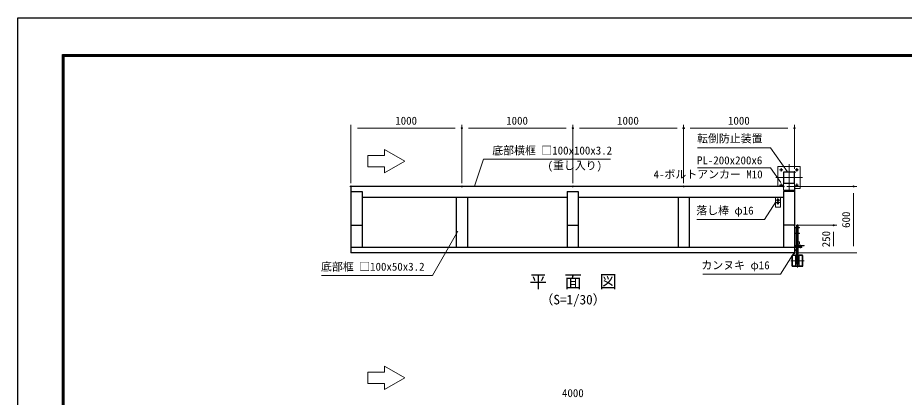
# Model space of a CAD drawing. Units: millimetres, scale not verified. Extents: x -6300 to 6300, y -4455 to 4455.
# Drawn here: x -6300 to 1694, y 1034 to 4455 of the extents above; entities that cross this region are included whole.
import ezdxf
from ezdxf.enums import TextEntityAlignment as Align

# ---------------------------------------------------------------- set-up
doc = ezdxf.new("R2010")
doc.units = ezdxf.units.MM
doc.header["$LTSCALE"] = 20
doc.header["$PDMODE"] = 32
doc.header["$PDSIZE"] = 10
doc.linetypes.add('USER1', pattern=[50.8, 31.75, -6.35, 6.35, -6.35])
for name, color, linetype, lineweight in [('0-0_D-TTL-TXT', 7, 'Continuous', 25), ('0-1_D-STR1', 1, 'Continuous', 25), ('0-3_D-BMK', 2, 'USER1', 13), ('0-5_D-STR3', 3, 'Continuous', 13), ('0-8_D-STR-DIM', 7, 'Continuous', 13), ('0-B_D-STR-TXT', 7, 'Continuous', 13), ('0-C_D-TTL', 7, 'Continuous', 25)]:
    doc.layers.add(name, color=color, linetype=linetype, lineweight=lineweight)
doc.layers.add('0-A_Defpoints', color=8, linetype='Continuous')
doc.styles.add('ＭＳ ゴシック', font='')
doc.styles.get('ＭＳ ゴシック').set_extended_font_data('MS Gothic')

msp = doc.modelspace()

# ---------------------------------------------------------------- linework, layer by layer
at = {"layer": '0-1_D-STR1'}
for p, q in [((604.48, 2934.5), (-3295.52, 2934.5)), ((-3295.52, 2934.5), (-3295.52, 2334.5)), ((-3295.52, 2888.67), (-3195.52, 2888.67)), ((-3195.52, 2888.67), (-3195.52, 2384.5)), ((-1345.52, 2888.67), (-1345.52, 2384.5)), ((-1345.52, 2888.67), (-1245.52, 2888.67)), ((-1245.52, 2888.67), (-1245.52, 2384.5)), ((604.48, 2888.67), (604.48, 2384.5)), ((704.48, 2888.67), (604.48, 2888.67)), ((704.48, 2934.5), (704.48, 2334.5)), ((-1345.52, 2834.5), (-3195.52, 2834.5)), ((-2345.52, 2834.5), (-2345.52, 2384.5)), ((-2245.52, 2834.5), (-2245.52, 2384.5)), ((604.48, 2834.5), (-1245.52, 2834.5)), ((-345.52, 2834.5), (-345.52, 2384.5)), ((-245.52, 2834.5), (-245.52, 2384.5)), ((-3295.52, 2584.5), (-3195.52, 2584.5)), ((-1345.52, 2584.5), (-1245.52, 2584.5)), ((704.48, 2584.5), (604.48, 2584.5)), ((704.48, 2384.5), (-3295.52, 2384.5)), ((704.48, 2334.5), (-3295.52, 2334.5)), ((679.48, 2308.1), (679.48, 2220.9)), ((682.68, 2308.1), (682.68, 2220.9)), ((712.48, 2314.5), (685.88, 2314.5)), ((712.48, 2311.3), (685.88, 2311.3)), ((773.08, 2314.5), (746.48, 2314.5)), ((773.08, 2311.3), (746.48, 2311.3)), ((776.28, 2220.9), (776.28, 2308.1)), ((779.48, 2220.9), (779.48, 2308.1)), ((685.88, 2217.7), (773.08, 2217.7)), ((685.88, 2214.5), (773.08, 2214.5))]:
    msp.add_line(p, q, dxfattribs=at)
msp.add_lwpolyline([(604.48, 3064.5), (604.48, 2964.5), (704.48, 2964.5), (704.48, 3064.5)], close=True, dxfattribs=at)
for centre, radius, start, end in [((685.88, 2308.1), 6.4, 90, 180), ((685.88, 2308.1), 3.2, 90, 180), ((773.08, 2308.1), 6.4, 0, 90), ((773.08, 2308.1), 3.2, 0, 90), ((685.88, 2220.9), 6.4, 180, 270), ((685.88, 2220.9), 3.2, 180, 270), ((773.08, 2220.9), 3.2, 270, 0), ((773.08, 2220.9), 6.4, 270, 0)]:
    msp.add_arc(centre, radius, start, end, dxfattribs=at)
at = {"layer": '0-3_D-BMK'}
for p, q in [((654.48, 3134.5), (654.48, 2894.5)), ((569.48, 3084.5), (599.48, 3084.5)), ((584.48, 3069.5), (584.48, 3099.5)), ((739.48, 3084.5), (709.48, 3084.5)), ((724.48, 3069.5), (724.48, 3099.5)), ((774.48, 3014.5), (534.48, 3014.5)), ((584.48, 2959.5), (584.48, 2929.5)), ((724.48, 2959.5), (724.48, 2929.5)), ((569.48, 2944.5), (599.48, 2944.5)), ((739.48, 2944.5), (709.48, 2944.5)), ((572.2, 2809.5), (536.76, 2809.5)), ((541.63, 2809.5), (567.33, 2809.5)), ((554.48, 2827.22), (554.48, 2791.78)), ((554.48, 2822.35), (554.48, 2796.65)), ((563.01, 2781.5), (545.95, 2781.5)), ((563.01, 2781.5), (545.95, 2781.5)), ((554.48, 2790.03), (554.48, 2772.97)), ((554.48, 2790.03), (554.48, 2772.97)), ((729.48, 2591.28), (729.48, 2204.5)), ((757.48, 2377.95), (757.48, 2409.28)), ((789.48, 2264.5), (669.48, 2264.5))]:
    msp.add_line(p, q, dxfattribs=at)
at = {"layer": '0-5_D-STR3'}
for p, q in [((554.48, 3114.5), (554.48, 2934.5)), ((576.98, 2834.5), (531.98, 2834.5)), ((531.98, 2834.5), (531.98, 2751.5)), ((531.98, 2820.5), (531.98, 2751.5)), ((576.98, 2834.5), (576.98, 2751.5)), ((576.98, 2820.5), (576.98, 2751.5)), ((573.98, 2789.5), (534.98, 2789.5)), ((534.98, 2748.5), (573.98, 2748.5)), ((749.48, 2564.62), (713.48, 2564.62)), ((749.48, 2560.12), (713.48, 2560.12)), ((737.48, 2582.62), (721.48, 2582.62)), ((721.48, 2582.62), (721.48, 2564.62)), ((721.48, 2560.12), (721.48, 2514.62)), ((737.48, 2582.62), (735.48, 2584.62)), ((737.48, 2582.62), (737.48, 2564.62)), ((737.48, 2560.12), (737.48, 2514.62)), ((749.48, 2564.62), (749.48, 2560.12)), ((704.48, 2555.62), (704.48, 2393.61)), ((708.98, 2555.62), (708.98, 2393.61)), ((749.48, 2514.62), (708.98, 2514.62)), ((749.48, 2510.12), (708.98, 2510.12)), ((721.48, 2510.12), (721.48, 2402.61)), ((737.48, 2510.12), (737.48, 2402.61)), ((749.48, 2514.62), (749.48, 2510.12)), ((715.48, 2402.61), (790.48, 2402.61)), ((715.48, 2398.11), (715.48, 2402.61)), ((715.48, 2398.11), (790.48, 2398.11)), ((721.48, 2398.11), (721.48, 2389.11)), ((737.48, 2434.62), (747.48, 2434.62)), ((737.48, 2414.62), (747.48, 2414.62)), ((737.48, 2398.11), (737.48, 2389.11)), ((747.48, 2434.62), (747.48, 2414.62)), ((752.48, 2398.11), (752.48, 2402.61)), ((762.48, 2398.11), (762.48, 2402.61)), ((790.48, 2398.11), (790.48, 2402.61)), ((769.48, 2389.11), (713.48, 2389.11)), ((769.48, 2384.61), (713.48, 2384.61)), ((721.48, 2384.61), (721.48, 2236.61)), ((752.48, 2384.61), (752.48, 2389.11)), ((762.48, 2384.61), (762.48, 2389.11)), ((769.48, 2389.11), (769.48, 2384.61)), ((712.48, 2217.7), (712.48, 2314.5)), ((714.78, 2314.5), (712.48, 2314.5)), ((714.78, 2217.7), (714.78, 2314.5)), ((744.18, 2217.7), (744.18, 2314.5)), ((746.48, 2314.5), (744.18, 2314.5)), ((746.48, 2217.7), (746.48, 2314.5)), ((737.48, 2236.61), (721.48, 2236.61))]:
    msp.add_line(p, q, dxfattribs=at)
for points in [[(704.48, 2914.5), (754.48, 2914.5), (754.48, 3114.5), (554.48, 3114.5)], [(604.48, 2964.5), (604.48, 2899.5), (704.48, 2899.5), (704.48, 2964.5)], [(735.48, 2584.62), (723.48, 2584.62), (721.48, 2582.62)], [(737.48, 2384.61), (737.48, 2236.61), (735.48, 2234.61)], [(735.48, 2234.61), (723.48, 2234.61), (721.48, 2236.61)]]:
    msp.add_lwpolyline(points, dxfattribs=at)
for centre, radius in [((584.48, 3084.5), 7), ((724.48, 3084.5), 7), ((584.48, 2944.5), 7), ((724.48, 2944.5), 7), ((554.48, 2809.5), 10), ((554.48, 2809.5), 8), ((554.48, 2781.5), 5), ((554.48, 2781.5), 5)]:
    msp.add_circle(centre, radius, dxfattribs=at)
for centre, radius, start, end in [((534.98, 2792.5), 3, 180, 270), ((534.98, 2751.5), 3, 180, 270), ((573.98, 2792.5), 3, 270, 0), ((573.98, 2751.5), 3, 270, 0), ((713.48, 2555.62), 9, 90, 180), ((713.48, 2555.62), 4.5, 90, 180), ((713.48, 2393.61), 9, 180, 270), ((713.48, 2393.61), 4.5, 180, 270)]:
    msp.add_arc(centre, radius, start, end, dxfattribs=at)
at = {"layer": '0-8_D-STR-DIM'}
for p, q in [((-3295.52, 2964.5), (-3295.52, 3489.22)), ((-3235.52, 3459.22), (-2355.52, 3459.22)), ((-2295.52, 2964.5), (-2295.52, 3489.22)), ((-2295.52, 2964.5), (-2295.52, 3489.22)), ((-2235.52, 3459.22), (-1355.52, 3459.22)), ((-1295.52, 2964.5), (-1295.52, 3489.22)), ((-1295.52, 2964.5), (-1295.52, 3489.22)), ((-1235.52, 3459.22), (-355.52, 3459.22)), ((-295.52, 2964.5), (-295.52, 3489.22)), ((-295.52, 2964.5), (-295.52, 3489.22)), ((-235.52, 3459.22), (644.48, 3459.22)), ((704.48, 3094.5), (704.48, 3489.22)), ((634.48, 2934.5), (1266.6, 2934.5)), ((1236.6, 2394.5), (1236.6, 2874.5)), ((734.48, 2584.5), (1086.6, 2584.5)), ((1056.6, 2394.5), (1056.6, 2524.5)), ((734.48, 2334.5), (1086.6, 2334.5)), ((734.48, 2334.5), (1266.6, 2334.5))]:
    msp.add_line(p, q, dxfattribs=at)
at = {"layer": '0-A_Defpoints'}
for p in [(-2295.52, 3459.22), (-1295.52, 3459.22), (-295.52, 3459.22), (704.48, 3459.22), (704.48, 3064.5), (-3295.52, 2934.5), (-2295.52, 2934.5), (-1295.52, 2934.5), (-295.52, 2934.5), (604.48, 2934.5), (1236.6, 2934.5), (704.48, 2584.5), (1056.6, 2584.5), (704.48, 2334.5)]:
    msp.add_point(p, dxfattribs=at)
at = {"layer": '0-B_D-STR-TXT'}
for p, q in [((-3142.18, 3112.37), (-3142.18, 3212.37)), ((-2992.18, 3112.37), (-3142.18, 3112.37)), ((-3142.18, 1158.8), (-3142.18, 1258.8)), ((-2992.18, 1158.8), (-3142.18, 1158.8))]:
    msp.add_line(p, q, dxfattribs=at)
for points in [[(-170.09, 3283.28), (488.02, 3283.28), (640.05, 3066.14)], [(-2992.18, 3112.37), (-2992.18, 3057.53), (-2810.59, 3162.37), (-2992.18, 3267.21), (-2992.18, 3212.37), (-3142.18, 3212.37)], [(-955.02, 3179.73), (-2100.82, 3179.73), (-2181.77, 2936.4)], [(-170.09, 3101.82), (488.02, 3101.82), (579.57, 2971.06)], [(-176.7, 2635.1), (432.68, 2635.1), (535.32, 2797.12)], [(-3560.34, 2132.58), (-2560.73, 2132.58), (-2330.61, 2531.16)], [(-123.37, 2142.95), (576.62, 2142.95), (721.01, 2370.88)], [(-2992.18, 1158.8), (-2992.18, 1103.97), (-2810.59, 1208.8), (-2992.18, 1313.64), (-2992.18, 1258.8), (-3142.18, 1258.8)]]:
    msp.add_lwpolyline(points, dxfattribs=at)
at = {"layer": '0-C_D-TTL', "color": 2}
msp.add_lwpolyline([(-6299.73, 4455.2), (6300.27, 4455.2), (6300.27, -4454.8), (-6299.73, -4454.8)], close=True, dxfattribs=at)
at = {"layer": '0-C_D-TTL'}
for points in [[(-5894.73, 4125.2), (5895.27, 4125.2), (5895.27, -4124.8), (-5894.73, -4124.8)], [(-5890.98, 4121.45), (5891.52, 4121.45), (5891.52, -4121.05), (-5890.98, -4121.05)], [(-5887.23, 4117.7), (5887.77, 4117.7), (5887.77, -4117.3), (-5887.23, -4117.3)], [(-5883.48, 4113.95), (5884.02, 4113.95), (5884.02, -4113.55), (-5883.48, -4113.55)], [(-5879.73, 4110.2), (5880.27, 4110.2), (5880.27, -4109.8), (-5879.73, -4109.8)]]:
    msp.add_lwpolyline(points, close=True, dxfattribs=at)

# ---------------------------------------------------------------- texts
at = {"layer": '0-0_D-TTL-TXT', "style": 'ＭＳ ゴシック'}
for s, height, p in [('平\u3000面\u3000図', 115.4, (-1685.37, 1985.82)), ('（S=1/30）', 86.66, (-1587.9, 1844.88))]:
    msp.add_text(s, height=height, dxfattribs=at).set_placement(p, align=Align.BOTTOM_LEFT)
at = {"layer": '0-8_D-STR-DIM', "style": 'ＭＳ ゴシック'}
for s, p in [('1000', (-2895.87, 3469.34)), ('1000', (-1895.87, 3469.34)), ('1000', (-895.87, 3469.34)), ('1000', (104.13, 3469.34)), ('4000', (-1392.64, 1013.73))]:
    msp.add_text(s, height=72.14, dxfattribs=at).set_placement(p, align=Align.BOTTOM_LEFT)
for s, p in [('600', (1226.47, 2560.63)), ('250', (1046.47, 2386))]:
    msp.add_text(s, height=72.14, rotation=90, dxfattribs=at).set_placement(p, align=Align.BOTTOM_LEFT)
at = {"layer": '0-B_D-STR-TXT', "style": 'ＭＳ ゴシック'}
for s, p in [('転倒防止装置', (-175.04, 3309.02)), ('底部横框 □100x100x3.2', (-2021.77, 3200.52)), ('PL-200x200x6', (-175.42, 3111.95)), ('(重し入り)', (-1523.03, 3064.95)), ('4-ボルトアンカー M10', (-566.8, 2985.71)), ('落し棒 φ16', (-182.03, 2659.5)), ('底部框 □100x50x3.2', (-3565.29, 2153.37)), ('カンヌキ φ16', (-135.55, 2166.39))]:
    msp.add_text(s, height=72.14, dxfattribs=at).set_placement(p, align=Align.BOTTOM_LEFT)

doc.saveas('drawing.dxf')
